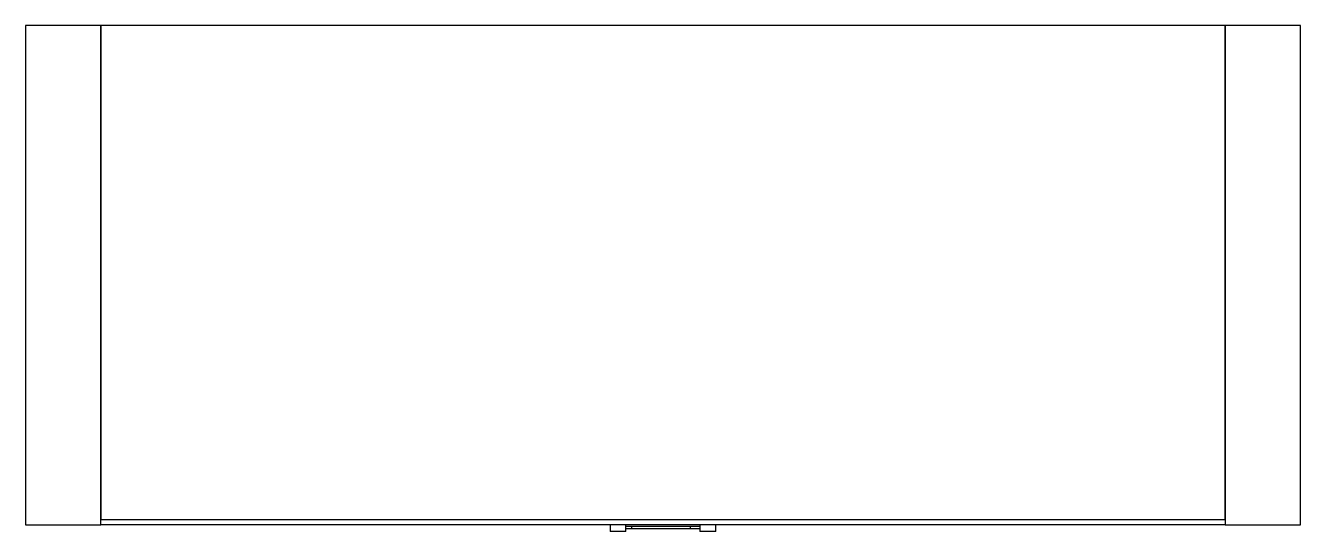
# Model space of a CAD drawing. Header units: millimetres. Extents: x -597 to 603, y -173 to 303.
import ezdxf

# ---------------------------------------------------------------- set-up
doc = ezdxf.new("R2010")
doc.units = ezdxf.units.MM
doc.layers.add('IKE140005-T1', color=255, linetype='Continuous')
doc.layers.add('IKE140005-T2', color=250, linetype='Continuous')

msp = doc.modelspace()

# ---------------------------------------------------------------- linework, layer by layer
at = {"layer": 'IKE140005-T1'}
for p, q in [((-526.1, 303.2), (-597, 303.2)), ((-597, 303.2), (-597, -166.8)), ((-526.1, -166.8), (-526.1, 303.2)), ((531.9, 303.2), (-526.1, 303.2)), ((-526.1, 303.2), (-526.1, -161.8)), ((602.9, 303.2), (531.9, 303.2)), ((531.9, 303.2), (531.9, -166.8)), ((531.9, -161.8), (531.9, 303.2)), ((602.9, -166.8), (602.9, 303.2)), ((-597, -166.8), (-526.1, -166.8)), ((-526.1, -161.8), (531.9, -161.8)), ((531.9, -166.8), (-526.1, -166.8)), ((531.9, -166.8), (602.9, -166.8))]:
    msp.add_line(p, q, dxfattribs=at)
at = {"layer": 'IKE140005-T2'}
for p, q in [((-46.9, -166.8), (-46.9, -173.2)), ((-31.9, -173.2), (-31.9, -166.8)), ((37.7, -166.8), (37.7, -173.2)), ((52.7, -173.2), (52.7, -166.8)), ((-31.9, -173.2), (-46.9, -173.2)), ((-32, -168.2), (-26.3, -168.2)), ((-26.3, -170.7), (-32, -170.7)), ((-26.3, -170.7), (-26.3, -168.2)), ((-26.3, -168.2), (0, -168.2)), ((0, -170.7), (-26.3, -170.7)), ((0, -168.2), (28.5, -168.2)), ((28.5, -170.7), (0, -170.7)), ((28.5, -168.2), (28.5, -170.7)), ((28.5, -168.2), (37.8, -168.2)), ((37.8, -170.7), (28.5, -170.7)), ((52.7, -173.2), (37.7, -173.2))]:
    msp.add_line(p, q, dxfattribs=at)

doc.saveas('drawing.dxf')
